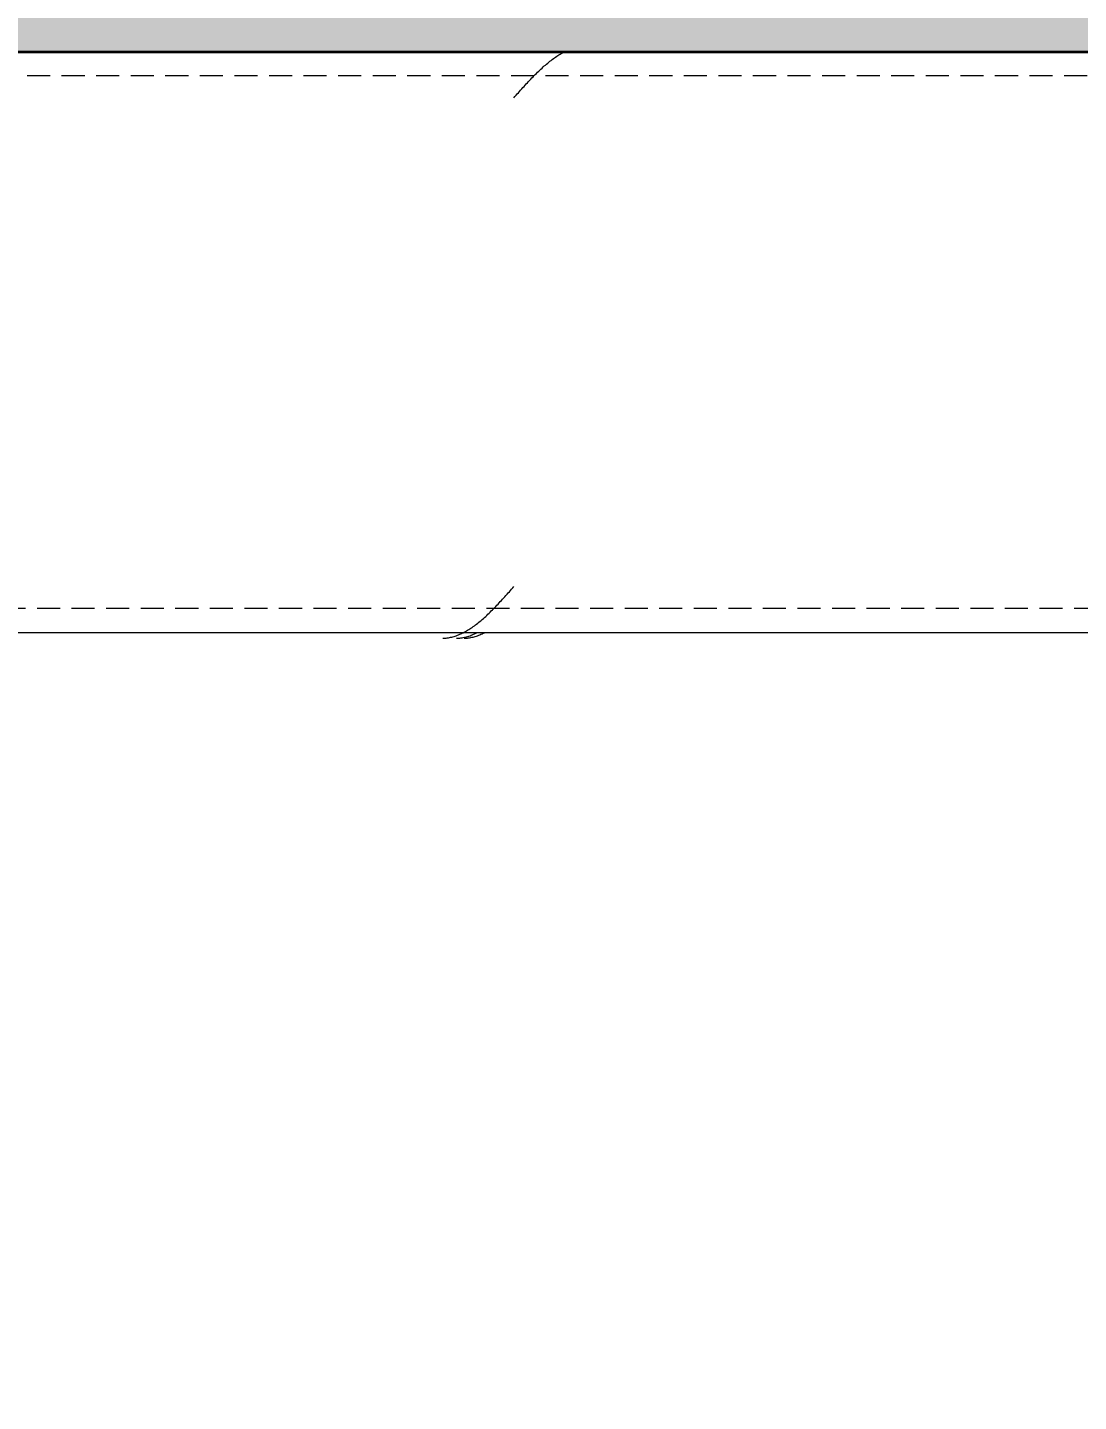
# Model space of a CAD drawing. Header units: centimetres. Extents: x -11896 to 2794, y -437 to 1921.
# Drawn here: x -2353.24 to -2331.52, y 358.98 to 387.36 of the extents above; entities that cross this region are included whole.
import ezdxf

# ---------------------------------------------------------------- set-up
doc = ezdxf.new("R2010")
doc.units = ezdxf.units.CM
doc.linetypes.add('Hidden', pattern=[0.714375, 0.47625, -0.238125])
for name, color, linetype, lineweight in [('A-ANNO-DIMS', 7, 'Continuous', 9), ('A-ANNO-DIMS-100', 7, 'Continuous', 9), ('A-FLOR', 7, 'Continuous', 9), ('S-BEAM', 7, 'Continuous', 9)]:
    doc.layers.add(name, color=color, linetype=linetype, lineweight=lineweight)
doc.styles.add('Century Gothic_1', font='GOTHIC.TTF', dxfattribs={"height": 15})
doc.dimstyles.new('FCA_N_Cotas_E100', dxfattribs={"dimscale": 30.48, "dimtxt": 15.662524, "dimasz": 0.492126, "dimexe": 0.656168, "dimexo": 0.656168, "dimgap": 0.032808, "dimtad": 1, "dimlfac": 0.01, "dimrnd": 0.01, "dimzin": 0, "dimdsep": 46, "dimtxsty": 'Century Gothic_1', "dimblk1": 'OBLIQUE', "dimblk2": 'OBLIQUE', "dimsah": 1, "dimcen": 0.09, "dimdle": 0.656168, "dimazin": 2, "dimtfac": 1, "dimtdec": 4, "dimtix": 1, "dimtmove": 0, "dimatfit": 3, "dimfxl": 1, "dimtvp": 1, "dimtolj": 1, "dimtzin": 0, "dimarcsym": 2})

# ---------------------------------------------------------------- blocks, each defined once
blk = doc.blocks.new('FP_78-Sección 2-2')
at = {"layer": 'S-BEAM', "color": 9, "true_color": 0xc0c0c0}
for p, q in [((-3793.191, 386.585), (-3793.168, 386.605)), ((-3793.168, 386.605), (-3793.145, 386.625)), ((-3793.145, 386.625), (-3793.121, 386.644)), ((-3793.121, 386.644), (-3793.098, 386.663)), ((-3793.098, 386.663), (-3793.075, 386.681)), ((-3793.075, 386.681), (-3793.052, 386.699)), ((-3793.052, 386.699), (-3793.028, 386.716)), ((-3793.028, 386.716), (-3793.005, 386.733)), ((-3793.005, 386.733), (-3792.982, 386.75)), ((-3792.982, 386.75), (-3792.958, 386.765)), ((-3792.958, 386.765), (-3792.935, 386.781)), ((-3792.935, 386.781), (-3792.912, 386.796)), ((-3792.912, 386.796), (-3792.888, 386.81)), ((-3792.888, 386.81), (-3792.865, 386.824)), ((-3792.865, 386.824), (-3792.842, 386.837)), ((-3792.842, 386.837), (-3792.819, 386.849)), ((-3792.819, 386.849), (-3792.795, 386.861)), ((-3793.494, 386.293), (-3793.471, 386.317)), ((-3793.471, 386.317), (-3793.448, 386.341)), ((-3793.448, 386.341), (-3793.424, 386.365)), ((-3793.424, 386.365), (-3793.401, 386.388)), ((-3793.401, 386.388), (-3793.378, 386.412)), ((-3793.378, 386.412), (-3793.354, 386.434)), ((-3793.354, 386.434), (-3793.331, 386.457)), ((-3793.331, 386.457), (-3793.308, 386.479)), ((-3793.308, 386.479), (-3793.285, 386.501)), ((-3793.285, 386.501), (-3793.261, 386.523)), ((-3793.261, 386.523), (-3793.238, 386.544)), ((-3793.238, 386.544), (-3793.215, 386.565)), ((-3793.215, 386.565), (-3793.191, 386.585)), ((-3793.751, 386.013), (-3793.727, 386.039)), ((-3793.727, 386.039), (-3793.704, 386.065)), ((-3793.704, 386.065), (-3793.681, 386.091)), ((-3793.681, 386.091), (-3793.657, 386.117)), ((-3793.657, 386.117), (-3793.634, 386.142)), ((-3793.634, 386.142), (-3793.611, 386.168)), ((-3793.611, 386.168), (-3793.588, 386.193)), ((-3793.588, 386.193), (-3793.564, 386.218)), ((-3793.564, 386.218), (-3793.541, 386.243)), ((-3793.541, 386.243), (-3793.518, 386.268)), ((-3793.518, 386.268), (-3793.494, 386.293)), ((-3793.844, 385.909), (-3793.821, 385.935)), ((-3793.821, 385.935), (-3793.797, 385.961)), ((-3793.797, 385.961), (-3793.774, 385.987)), ((-3793.774, 385.987), (-3793.751, 386.013))]:
    blk.add_line(p, q, dxfattribs=at)
blk = doc.blocks.new('FP_79-Sección 2-2')
at = {"layer": 'S-BEAM', "color": 9, "true_color": 0xc0c0c0}
for p, q in [((-3794.101, 375.524), (-3794.077, 375.55)), ((-3794.077, 375.55), (-3794.054, 375.575)), ((-3794.054, 375.575), (-3794.031, 375.601)), ((-3794.031, 375.601), (-3794.007, 375.627)), ((-3794.007, 375.627), (-3793.984, 375.652)), ((-3793.984, 375.652), (-3793.961, 375.678)), ((-3793.961, 375.678), (-3793.937, 375.704)), ((-3793.937, 375.704), (-3793.914, 375.73)), ((-3793.914, 375.73), (-3793.891, 375.756)), ((-3793.891, 375.756), (-3793.868, 375.783)), ((-3793.868, 375.783), (-3793.844, 375.809)), ((-3794.381, 375.238), (-3794.357, 375.261)), ((-3794.357, 375.261), (-3794.334, 375.283)), ((-3794.334, 375.283), (-3794.311, 375.306)), ((-3794.311, 375.306), (-3794.287, 375.329)), ((-3794.287, 375.329), (-3794.264, 375.353)), ((-3794.264, 375.353), (-3794.241, 375.377)), ((-3794.241, 375.377), (-3794.217, 375.401)), ((-3794.217, 375.401), (-3794.194, 375.425)), ((-3794.194, 375.425), (-3794.171, 375.45)), ((-3794.171, 375.45), (-3794.147, 375.474)), ((-3794.147, 375.474), (-3794.124, 375.499)), ((-3794.124, 375.499), (-3794.101, 375.524)), ((-3794.731, 374.952), (-3794.707, 374.968)), ((-3794.707, 374.968), (-3794.684, 374.984)), ((-3794.684, 374.984), (-3794.661, 375.001)), ((-3794.661, 375.001), (-3794.637, 375.019)), ((-3794.637, 375.019), (-3794.614, 375.036)), ((-3794.614, 375.036), (-3794.591, 375.055)), ((-3794.591, 375.055), (-3794.567, 375.073)), ((-3794.567, 375.073), (-3794.544, 375.093)), ((-3794.544, 375.093), (-3794.521, 375.112)), ((-3794.521, 375.112), (-3794.497, 375.132)), ((-3794.497, 375.132), (-3794.474, 375.153)), ((-3794.474, 375.153), (-3794.451, 375.174)), ((-3794.451, 375.174), (-3794.427, 375.195)), ((-3794.427, 375.195), (-3794.404, 375.216)), ((-3794.404, 375.216), (-3794.381, 375.238)), ((-3795.314, 374.743), (-3795.291, 374.744)), ((-3795.291, 374.744), (-3795.267, 374.745)), ((-3795.267, 374.745), (-3795.244, 374.748)), ((-3795.244, 374.748), (-3795.221, 374.75)), ((-3795.221, 374.75), (-3795.197, 374.754)), ((-3795.197, 374.754), (-3795.174, 374.758)), ((-3795.174, 374.758), (-3795.151, 374.763)), ((-3795.151, 374.763), (-3795.127, 374.768)), ((-3795.127, 374.768), (-3795.104, 374.774)), ((-3795.104, 374.774), (-3795.081, 374.781)), ((-3795.081, 374.781), (-3795.057, 374.788)), ((-3795.057, 374.788), (-3795.034, 374.796)), ((-3795.034, 374.796), (-3795.011, 374.805)), ((-3795.011, 374.805), (-3794.987, 374.814)), ((-3794.987, 374.814), (-3794.964, 374.824)), ((-3794.964, 374.824), (-3794.941, 374.834)), ((-3794.941, 374.834), (-3794.917, 374.845)), ((-3794.917, 374.845), (-3794.894, 374.856)), ((-3794.894, 374.856), (-3794.871, 374.868)), ((-3794.871, 374.868), (-3794.847, 374.881)), ((-3794.847, 374.881), (-3794.824, 374.894)), ((-3794.824, 374.894), (-3794.801, 374.908)), ((-3794.801, 374.908), (-3794.777, 374.922)), ((-3794.777, 374.922), (-3794.754, 374.937)), ((-3794.754, 374.937), (-3794.731, 374.952))]:
    blk.add_line(p, q, dxfattribs=at)
at = {"layer": 'S-BEAM'}
blk.add_line((-4180.589, 374.859), (-3762.503, 374.859), dxfattribs=at)
blk = doc.blocks.new('HSS Rectangular - 50 x 120-1656395-Sección 2-2')
at = {"layer": 'S-BEAM', "true_color": 0xc0c0c0}
h = blk.add_hatch(dxfattribs=at)
h.set_pattern_fill('FP_40', color=9, style=0, pattern_type=2)
h.set_pattern_definition([(45, (-5061.787, 712), (-25.1447, 25.1447), []), (45, (-5061.787, 750.1), (-25.1447, 25.1447), [])])
h.paths.add_polyline_path([(-3811.892, 375.809), (-3761.28, 375.859), (-3761.28, 385.909), (-4183.076, 385.909), (-4183.076, 375.859), (-3822.04, 375.809)])
at = {"layer": 'S-BEAM', "linetype": 'Hidden'}
for p, q in [((-3761.28, 386.359), (-4183.076, 386.359)), ((-3762.503, 375.359), (-4180.589, 375.359))]:
    blk.add_line(p, q, dxfattribs=at)
at = {"layer": 'S-BEAM'}
for name in ['FP_78-Sección 2-2', 'FP_79-Sección 2-2']:
    blk.add_blockref(name, (0, 0), dxfattribs=at)
blk = doc.blocks.new('FP_84-Sección 2-2')
at = {"layer": 'S-BEAM', "color": 9, "true_color": 0xc0c0c0}
for p, q in [((-3795.03, 374.743), (-3795.007, 374.744)), ((-3795.007, 374.744), (-3794.983, 374.745)), ((-3794.983, 374.745), (-3794.96, 374.748)), ((-3794.96, 374.748), (-3794.937, 374.75)), ((-3794.937, 374.75), (-3794.913, 374.754)), ((-3794.913, 374.754), (-3794.89, 374.758)), ((-3794.89, 374.758), (-3794.866, 374.763)), ((-3794.866, 374.763), (-3794.843, 374.768)), ((-3794.843, 374.768), (-3794.82, 374.774)), ((-3794.82, 374.774), (-3794.796, 374.781)), ((-3794.796, 374.781), (-3794.773, 374.788)), ((-3794.773, 374.788), (-3794.75, 374.796)), ((-3794.75, 374.796), (-3794.726, 374.805)), ((-3794.726, 374.805), (-3794.703, 374.814)), ((-3794.703, 374.814), (-3794.68, 374.824)), ((-3794.68, 374.824), (-3794.656, 374.834)), ((-3794.656, 374.834), (-3794.633, 374.845)), ((-3794.633, 374.845), (-3794.61, 374.856))]:
    blk.add_line(p, q, dxfattribs=at)
blk = doc.blocks.new('HSS Rectangular - 50 x 120-1656485-Sección 2-2')
at = {"layer": 'S-BEAM'}
blk.add_blockref('FP_84-Sección 2-2', (0, 0), dxfattribs=at)
blk = doc.blocks.new('FP_87-Sección 2-2')
at = {"layer": 'S-BEAM', "color": 9, "true_color": 0xc0c0c0}
for p, q in [((-3794.874, 374.743), (-3794.851, 374.744)), ((-3794.851, 374.744), (-3794.828, 374.745)), ((-3794.828, 374.745), (-3794.804, 374.748)), ((-3794.804, 374.748), (-3794.781, 374.75)), ((-3794.781, 374.75), (-3794.758, 374.754)), ((-3794.758, 374.754), (-3794.734, 374.758)), ((-3794.734, 374.758), (-3794.711, 374.763)), ((-3794.711, 374.763), (-3794.688, 374.768)), ((-3794.688, 374.768), (-3794.664, 374.774)), ((-3794.664, 374.774), (-3794.641, 374.781)), ((-3794.641, 374.781), (-3794.618, 374.788)), ((-3794.618, 374.788), (-3794.594, 374.796)), ((-3794.594, 374.796), (-3794.571, 374.805)), ((-3794.571, 374.805), (-3794.548, 374.814)), ((-3794.548, 374.814), (-3794.524, 374.824)), ((-3794.524, 374.824), (-3794.501, 374.834)), ((-3794.501, 374.834), (-3794.478, 374.845)), ((-3794.478, 374.845), (-3794.454, 374.856))]:
    blk.add_line(p, q, dxfattribs=at)
blk = doc.blocks.new('HSS Rectangular - 50 x 120-1656569-Sección 2-2')
at = {"layer": 'S-BEAM'}
blk.add_blockref('FP_87-Sección 2-2', (0, 0), dxfattribs=at)
blk = doc.blocks.new('DIMBLOCK30-Sección 2-2')
at = {"layer": 'A-ANNO-DIMS-100', "lineweight": 35}
for p, q in [((-2430.668, 777.753), (-2438.168, 785.253)), ((-2430.668, 777.753), (-2423.168, 770.253)), ((-2430.668, 386.859), (-2438.168, 394.359)), ((-2430.668, 386.859), (-2423.168, 379.359))]:
    blk.add_line(p, q, dxfattribs=at)
at = {"layer": 'A-ANNO-DIMS-100'}
for p, q in [((-2430.668, 777.753), (-2450.668, 777.753)), ((-2430.668, 777.753), (-2430.668, 386.859)), ((-2430.668, 777.753), (-2327.844, 777.753)), ((-2430.668, 386.859), (-2450.668, 386.859)), ((-2430.668, 386.859), (-2258.875, 386.859))]:
    blk.add_line(p, q, dxfattribs=at)
at = {"layer": 'A-ANNO-DIMS-100', "color": 0, "insert": (-2450.894, 561.92), "char_height": 15, "width": 48.92674, "attachment_point": 1, "rotation": 90, "line_spacing_factor": 0.984502, "style": 'Century Gothic_1'}
blk.add_mtext('3.91', dxfattribs=at)
blk = doc.blocks.new('_Oblique')
at = {"color": 0, "linetype": 'ByBlock', "lineweight": -2}
blk.add_line((-0.5, -0.5), (0.5, 0.5), dxfattribs=at)
blk = doc.blocks.new('DIMBLOCK31-Sección 2-2')
at = {"layer": 'A-ANNO-DIMS-100', "lineweight": 35}
for p, q in [((-2430.668, 386.859), (-2438.168, 394.359)), ((-2430.668, 386.859), (-2423.168, 379.359)), ((-2430.668, 94), (-2438.168, 101.5)), ((-2430.668, 94), (-2423.168, 86.5))]:
    blk.add_line(p, q, dxfattribs=at)
at = {"layer": 'A-ANNO-DIMS-100'}
for p, q in [((-2430.668, 386.859), (-2450.668, 386.859)), ((-2430.668, 386.859), (-2430.668, 74)), ((-2430.668, 386.859), (-2258.875, 386.859)), ((-2430.668, 94), (-3209.083, 94)), ((-2430.668, 94), (-2410.668, 94))]:
    blk.add_line(p, q, dxfattribs=at)
at = {"layer": 'A-ANNO-DIMS-100', "color": 0, "insert": (-2450.894, 220.043), "char_height": 15, "width": 48.92674, "attachment_point": 1, "rotation": 90, "line_spacing_factor": 0.984502, "style": 'Century Gothic_1'}
blk.add_mtext('2.93', dxfattribs=at)
blk = doc.blocks.new('DIMBLOCK35-Sección 2-2')
at = {"layer": 'A-ANNO-DIMS-100'}
for p, q in [((-2734.929, 440.395), (-2734.929, 460.395)), ((-2306.844, 440.395), (-2306.844, 460.395)), ((-2286.844, 440.395), (-2734.929, 440.395)), ((-2734.929, 440.395), (-2734.929, 395.859)), ((-2306.844, 440.395), (-2306.844, 395.859))]:
    blk.add_line(p, q, dxfattribs=at)
at = {"layer": 'A-ANNO-DIMS-100', "lineweight": 35}
for p, q in [((-2734.929, 440.395), (-2727.429, 447.895)), ((-2306.844, 440.395), (-2299.344, 447.895)), ((-2734.929, 440.395), (-2742.429, 432.895)), ((-2306.844, 440.395), (-2314.344, 432.895))]:
    blk.add_line(p, q, dxfattribs=at)
at = {"layer": 'A-ANNO-DIMS-100', "color": 0, "insert": (-2541.273, 460.621), "char_height": 15, "width": 48.92674, "attachment_point": 1, "line_spacing_factor": 0.984502, "style": 'Century Gothic_1'}
blk.add_mtext('4.28', dxfattribs=at)

msp = doc.modelspace()

# ---------------------------------------------------------------- hatches: boundary and pattern name
at = {"layer": 'A-FLOR', "true_color": 0x9a9a9a}
msp.add_hatch(color=253, dxfattribs=at).paths.add_polyline_path([(-2269.9, 386.859), (-2238.875, 386.859), (-2238.875, 387.859), (-3524.545, 387.859), (-3524.545, 386.859), (-2290.196, 386.859)])

# ---------------------------------------------------------------- linework, layer by layer
at = {"layer": 'A-FLOR', "lineweight": 35}
msp.add_line((-3524.545, 386.859), (-2238.875, 386.859), dxfattribs=at)

# ---------------------------------------------------------------- block references
at = {"layer": 'S-BEAM'}
for name in ['HSS Rectangular - 50 x 120-1656395-Sección 2-2', 'HSS Rectangular - 50 x 120-1656485-Sección 2-2', 'HSS Rectangular - 50 x 120-1656569-Sección 2-2']:
    msp.add_blockref(name, (1450.659, 0), dxfattribs=at)

# ---------------------------------------------------------------- dimensions: what is measured, and where the dimension line sits
at = {"layer": 'A-ANNO-DIMS'}
for base, p1, p2, override, picture, middle in [((-2430.668, 386.859), (-2307.844, 777.753), (-2238.875, 386.859), {"dimpost": '<>', "dimfxl": 396.932199}, 'DIMBLOCK30-Sección 2-2', (-2439.545, 582.306)), ((-2430.668, 94), (-2238.875, 386.859), (-3229.083, 94), {"dimpost": '<>', "dimfxl": 1032.606836}, 'DIMBLOCK31-Sección 2-2', (-2439.545, 240.429))]:
    dim = msp.add_linear_dim(base=base, p1=p1, p2=p2, angle=90, dimstyle='FCA_N_Cotas_E100', override=override, dxfattribs=at)
    dim.commit()
    dim.dimension.update_dxf_attribs({"geometry": picture, "text_midpoint": middle})
dim = msp.add_linear_dim(base=(-2734.929, 440.395), p1=(-2306.844, 375.859), p2=(-2734.929, 375.859), dimstyle='FCA_N_Cotas_E100', override={"dimpost": '<>', "dimfxl": 428.085715}, dxfattribs=at)
dim.commit()
dim.dimension.update_dxf_attribs({"geometry": 'DIMBLOCK35-Sección 2-2', "text_midpoint": (-2520.886, 449.272)})

doc.saveas('drawing.dxf')
